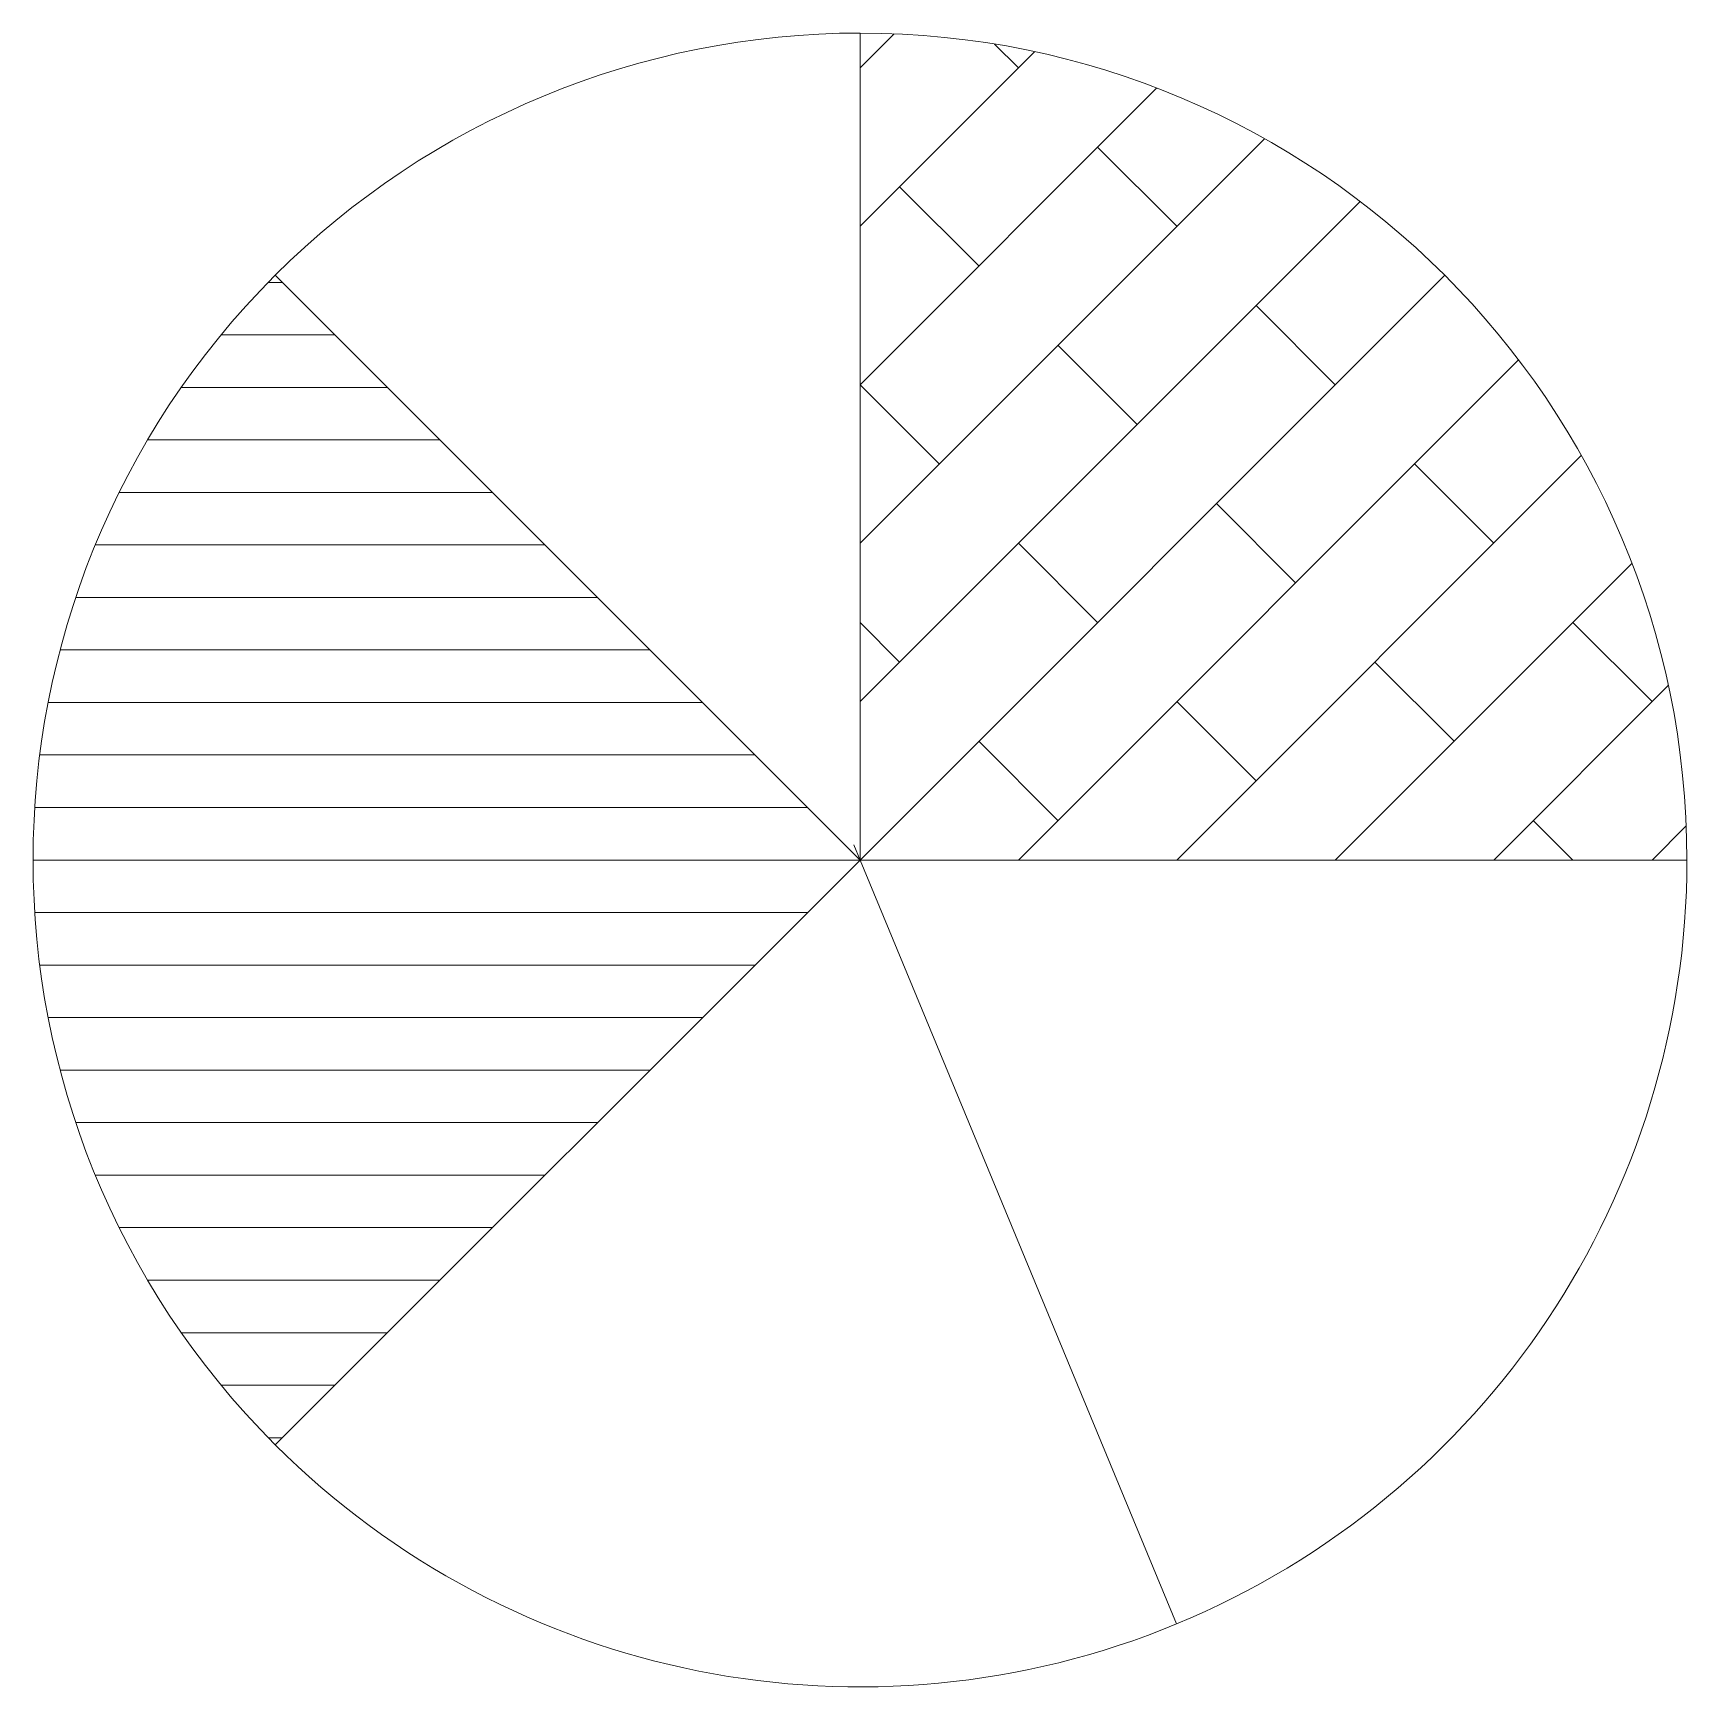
# Model space of a CAD drawing. Header units: millimetres. Extents: x -50 to 50, y -50 to 50.
import ezdxf

# ---------------------------------------------------------------- set-up
doc = ezdxf.new("R2010")
doc.units = ezdxf.units.MM
doc.layers.get('0').update_dxf_attribs({"color": 18, "lineweight": 13, "true_color": 0x000000})
doc.layers.add('1', color=5, linetype='Continuous', lineweight=13, true_color=0x0000ff)
doc.layers.add('2', color=1, linetype='Continuous', lineweight=13, true_color=0xff0000)

msp = doc.modelspace()

# ---------------------------------------------------------------- linework, layer by layer
for p, q in [((0, 0), (0, 50)), ((-35.36, 35.36), (0, 0)), ((-35.78, 34.92), (-34.93, 34.92)), ((0, 0), (50, 0)), ((-35.36, -35.36), (0, 0)), ((-35.78, -34.93), (-34.93, -34.93))]:
    msp.add_line(p, q)
for start, end in [(90, 135), (0, 90), (135, 225), (225, 0)]:
    msp.add_arc((0, 0), 50, start, end)
at = {"layer": '1'}
for p, q in [((0, 47.9), (2.06, 49.96)), ((9.58, 47.9), (8.14, 49.33)), ((0, 38.32), (10.55, 48.87)), ((17.93, 46.67), (0, 28.74)), ((24.45, 43.61), (0, 19.16)), ((19.16, 38.32), (14.37, 43.11)), ((7.18, 35.92), (2.39, 40.71)), ((0, 9.58), (30.24, 39.82)), ((0, 0), (35.36, 35.36)), ((28.74, 28.74), (23.95, 33.53)), ((-38.63, 31.75), (-31.75, 31.75)), ((16.76, 26.34), (11.97, 31.13)), ((9.58, 0), (39.82, 30.24)), ((-41.03, 28.57), (-28.58, 28.57)), ((4.79, 23.95), (0, 28.74)), ((-43.07, 25.4), (-25.4, 25.4)), ((19.16, 0), (43.61, 24.45)), ((38.32, 19.16), (33.53, 23.95)), ((-44.79, 22.23), (-22.23, 22.23)), ((26.34, 16.76), (21.55, 21.55)), ((-46.23, 19.05), (-19.05, 19.05)), ((14.37, 14.37), (9.58, 19.16)), ((28.74, 0), (46.67, 17.93)), ((-47.41, 15.88), (-15.88, 15.88)), ((2.39, 11.97), (0, 14.37)), ((47.9, 9.58), (43.11, 14.37)), ((-48.36, 12.7), (-12.7, 12.7)), ((35.92, 7.18), (31.13, 11.97)), ((38.32, 0), (48.87, 10.55)), ((-49.08, 9.52), (-9.53, 9.52)), ((23.95, 4.79), (19.16, 9.58)), ((11.97, 2.39), (7.18, 7.18)), ((-49.6, 6.35), (-6.35, 6.35)), ((-49.9, 3.17), (-3.18, 3.17)), ((43.11, 0), (40.71, 2.39)), ((47.9, 0), (49.96, 2.06)), ((-50, 0), (0, 0)), ((-49.9, -3.18), (-3.18, -3.18)), ((-49.6, -6.35), (-6.35, -6.35)), ((-49.08, -9.53), (-9.53, -9.53)), ((-48.36, -12.7), (-12.7, -12.7)), ((-47.41, -15.88), (-15.88, -15.88)), ((-46.23, -19.05), (-19.05, -19.05)), ((-44.79, -22.23), (-22.23, -22.23)), ((-43.07, -25.4), (-25.4, -25.4)), ((-41.03, -28.58), (-28.58, -28.58)), ((-38.63, -31.75), (-31.75, -31.75))]:
    msp.add_line(p, q, dxfattribs=at)
at = {"layer": '2'}
for q in [(-0.38, 0.92), (-0.38, 0.92), (19.13, -46.19)]:
    msp.add_line((0, 0), q, dxfattribs=at)

doc.saveas('drawing.dxf')
